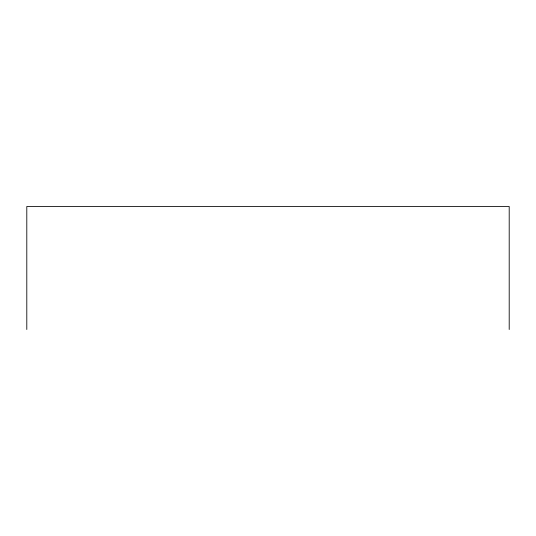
<?xml version="1.0" encoding="UTF-8"?>
<svg xmlns="http://www.w3.org/2000/svg" width="536" height="536" viewBox="0 0 536 536"><rect width="100%" height="100%" fill="white"/><g stroke="black" fill="none" stroke-linecap="round" stroke-linejoin="round"><path stroke-width="0.8" d="M509.2 329.506L509.2 206.494L26.8 206.494L26.8 329.506"/></g></svg>
